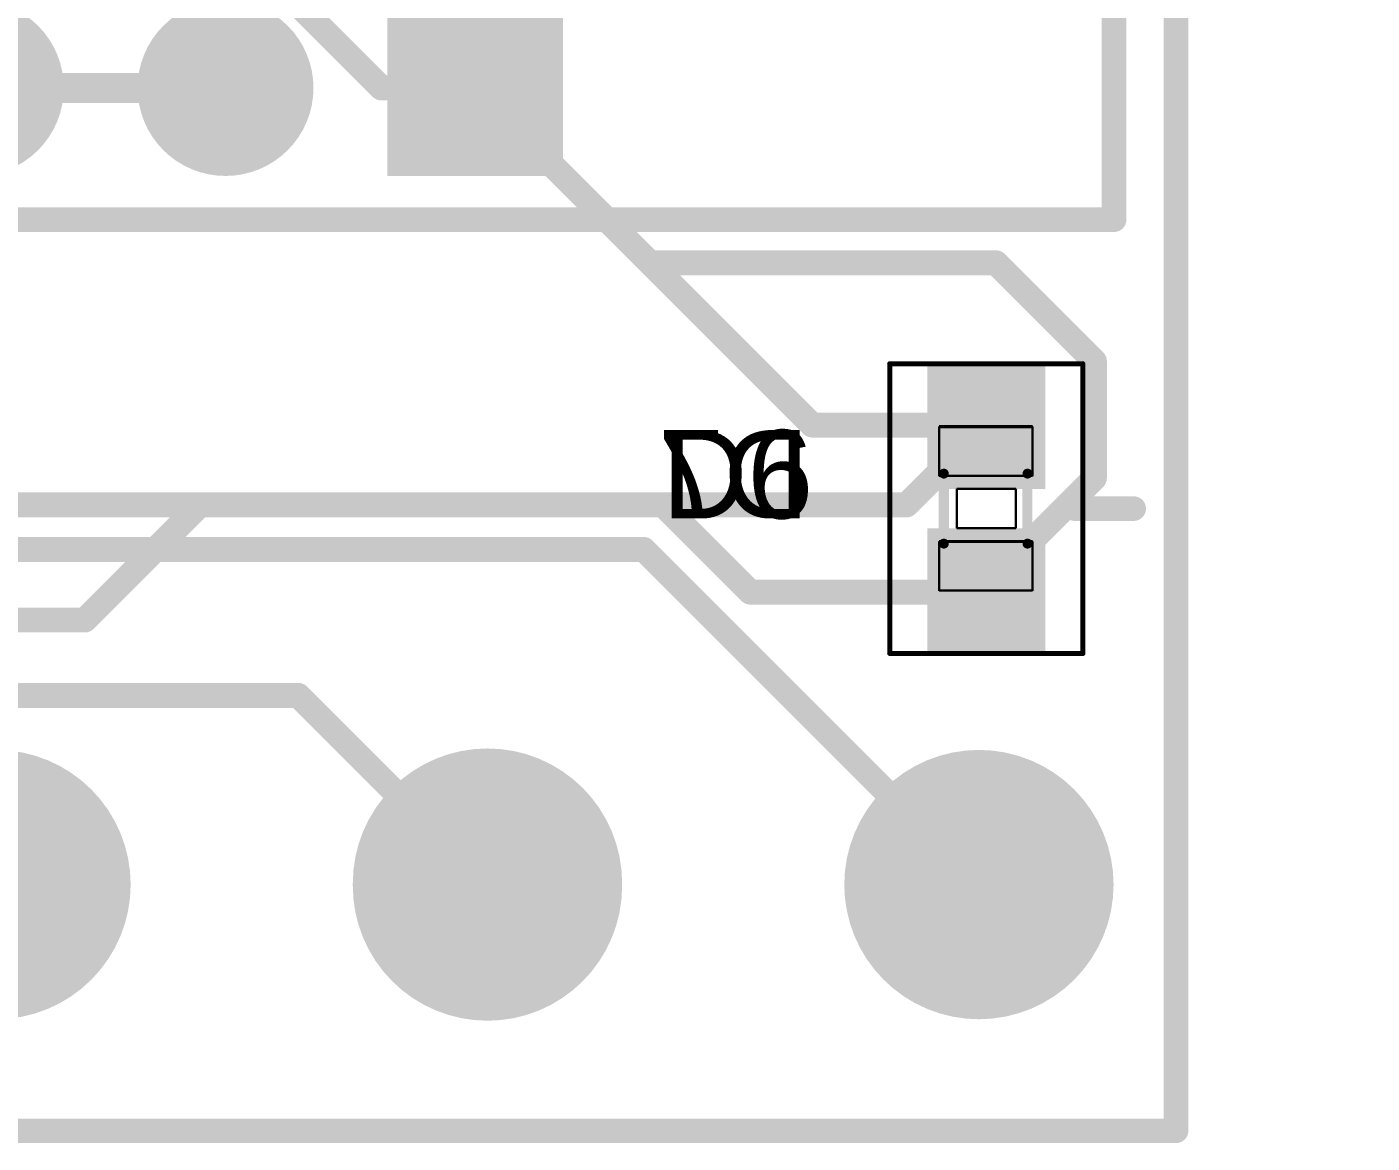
# Model space of a CAD drawing. Header units: millimetres. Extents: x 12 to 126, y 25 to 105.
# Drawn here: x 112.44 to 126.13, y 46.15 to 57.5 of the extents above; entities that cross this region are included whole.
import ezdxf

# ---------------------------------------------------------------- set-up
doc = ezdxf.new("R2010")
doc.units = ezdxf.units.MM
for name, color, linetype in [('BottomLayer', 5, 'Continuous'), ('BottomOverlay', 54, 'Continuous'), ('BottomPaste', 16, 'Continuous'), ('BottomSolder', 6, 'Continuous'), ('KeepOutLayer', 6, 'Continuous'), ('Mechanical13', 56, 'Continuous'), ('Mechanical15', 56, 'Continuous'), ('MultiLayer', 9, 'Continuous'), ('PadHoleLayer', 156, 'Continuous'), ('TopLayer', 1, 'Continuous'), ('TopOverlay', 2, 'Continuous'), ('TopPaste', 8, 'Continuous'), ('TopSolder', 216, 'Continuous')]:
    doc.layers.add(name, color=color, linetype=linetype)

# ---------------------------------------------------------------- blocks, each defined once
blk = doc.blocks.new('C_______P____3')
at = {"layer": 'BottomLayer', "const_width": 1.27}
for points in [[(-0.635, 0, 1), (0.635, 0, 1)], [(4.365, 0.015, 1), (5.635, 0.015, 1)], [(4.365, -0.015, 1), (5.635, -0.015, 1)], [(9.365, 0, 1), (10.635, 0, 1)], [(14.365, 0, 1), (15.635, 0, 1)]]:
    blk.add_lwpolyline(points, format="xyb", close=True, dxfattribs=at)
at = {"layer": 'BottomLayer', "const_width": 2.54}
blk.add_lwpolyline([(5, 0.015), (5, -0.015)], dxfattribs=at)
at = {"layer": 'BottomSolder', "const_width": 1.37}
for points in [[(-0.685, 0, 1), (0.685, 0, 1)], [(4.315, 0.015, 1), (5.685, 0.015, 1)], [(9.315, 0, 1), (10.685, 0, 1)], [(14.315, 0, 1), (15.685, 0, 1)], [(4.315, -0.015, 1), (5.685, -0.015, 1)]]:
    blk.add_lwpolyline(points, format="xyb", close=True, dxfattribs=at)
at = {"layer": 'BottomSolder', "const_width": 2.74}
blk.add_lwpolyline([(5, 0.015), (5, -0.015)], dxfattribs=at)
at = {"layer": 'MultiLayer', "const_width": 1.27}
for points in [[(-0.635, 0, 1), (0.635, 0, 1)], [(4.365, 0.015, 1), (5.635, 0.015, 1)], [(4.365, -0.015, 1), (5.635, -0.015, 1)], [(9.365, 0, 1), (10.635, 0, 1)], [(14.365, 0, 1), (15.635, 0, 1)]]:
    blk.add_lwpolyline(points, format="xyb", close=True, dxfattribs=at)
at = {"layer": 'MultiLayer', "const_width": 2.54}
blk.add_lwpolyline([(5, 0.015), (5, -0.015)], dxfattribs=at)
at = {"layer": 'PadHoleLayer', "const_width": 0.787}
for points in [[(-0.394, 0, 1), (0.394, 0, 1)], [(4.606, 0, 1), (5.394, 0, 1)], [(9.606, 0, 1), (10.394, 0, 1)], [(14.606, 0, 1), (15.394, 0, 1)]]:
    blk.add_lwpolyline(points, format="xyb", close=True, dxfattribs=at)
at = {"layer": 'TopLayer', "const_width": 1.27}
for points in [[(-0.635, 0, 1), (0.635, 0, 1)], [(4.365, 0.015, 1), (5.635, 0.015, 1)], [(4.365, -0.015, 1), (5.635, -0.015, 1)], [(9.365, 0, 1), (10.635, 0, 1)], [(14.365, 0, 1), (15.635, 0, 1)]]:
    blk.add_lwpolyline(points, format="xyb", close=True, dxfattribs=at)
at = {"layer": 'TopLayer', "const_width": 2.54}
blk.add_lwpolyline([(5, 0.015), (5, -0.015)], dxfattribs=at)
at = {"layer": 'TopSolder', "const_width": 1.37}
for points in [[(-0.685, 0, 1), (0.685, 0, 1)], [(4.315, 0.015, 1), (5.685, 0.015, 1)], [(9.315, 0, 1), (10.685, 0, 1)], [(14.315, 0, 1), (15.685, 0, 1)], [(4.315, -0.015, 1), (5.685, -0.015, 1)]]:
    blk.add_lwpolyline(points, format="xyb", close=True, dxfattribs=at)
at = {"layer": 'TopSolder', "const_width": 2.74}
blk.add_lwpolyline([(5, 0.015), (5, -0.015)], dxfattribs=at)
blk = doc.blocks.new('_0603_B_17')
at = {"layer": 'BottomLayer'}
for points in [[(-1.4, -0.5), (-0.3, -0.5), (-1.4, 0.5), (-0.3, 0.5)], [(0.3, -0.5), (1.4, -0.5), (0.3, 0.5), (1.4, 0.5)]]:
    blk.add_solid(points, dxfattribs=at)
at = {"layer": 'BottomPaste'}
for points in [[(-1.4, -0.5), (-0.3, -0.5), (-1.4, 0.5), (-0.3, 0.5)], [(0.3, -0.5), (1.4, -0.5), (0.3, 0.5), (1.4, 0.5)]]:
    blk.add_solid(points, dxfattribs=at)
at = {"layer": 'BottomSolder'}
for points in [[(-1.5, -0.6), (-0.2, -0.6), (-1.5, 0.6), (-0.2, 0.6)], [(0.2, -0.6), (1.5, -0.6), (0.2, 0.6), (1.5, 0.6)]]:
    blk.add_solid(points, dxfattribs=at)
at = {"layer": 'Mechanical13'}
for p, q in [((-0.838, 0.47), (-0.838, -0.48)), ((-0.338, 0.47), (-0.838, 0.47)), ((-0.838, 0.47), (-0.838, -0.48)), ((-0.338, 0.47), (-0.838, 0.47)), ((-0.338, -0.48), (-0.338, 0.47)), ((-0.338, -0.48), (-0.338, 0.47)), ((0.33, 0.47), (0.33, -0.48)), ((0.83, 0.47), (0.33, 0.47)), ((0.33, 0.47), (0.33, -0.48)), ((0.83, 0.47), (0.33, 0.47)), ((0.83, -0.48), (0.83, 0.47)), ((0.83, -0.48), (0.83, 0.47)), ((-0.2, 0.3), (-0.2, -0.3)), ((0.2, 0.3), (-0.2, 0.3)), ((-0.2, 0.3), (-0.2, -0.3)), ((0.2, 0.3), (-0.2, 0.3)), ((0.2, -0.3), (0.2, 0.3)), ((0.2, -0.3), (0.2, 0.3)), ((-0.2, -0.3), (0.2, -0.3)), ((-0.2, -0.3), (0.2, -0.3)), ((-0.838, -0.48), (-0.338, -0.48)), ((-0.838, -0.48), (-0.338, -0.48)), ((0.33, -0.48), (0.83, -0.48)), ((0.33, -0.48), (0.83, -0.48))]:
    blk.add_line(p, q, dxfattribs=at)
at = {"layer": 'Mechanical13', "const_width": 0.102}
for points in [[(0.356, 0.419), (-0.356, 0.419)], [(0.356, 0.419), (-0.356, 0.419)], [(0.356, -0.432), (-0.356, -0.432)], [(0.356, -0.432), (-0.356, -0.432)]]:
    blk.add_lwpolyline(points, dxfattribs=at)
at = {"layer": 'Mechanical13', "const_width": 0.0508}
for points in [[(-0.381, 0.419, 1), (-0.331, 0.419, 1)], [(-0.381, 0.419, 1), (-0.331, 0.419, 1)], [(0.331, 0.419, 1), (0.381, 0.419, 1)], [(0.331, 0.419, 1), (0.381, 0.419, 1)], [(-0.381, -0.432, 1), (-0.331, -0.432, 1)], [(-0.381, -0.432, 1), (-0.331, -0.432, 1)], [(0.331, -0.432, 1), (0.381, -0.432, 1)], [(0.331, -0.432, 1), (0.381, -0.432, 1)]]:
    blk.add_lwpolyline(points, format="xyb", close=True, dxfattribs=at)
at = {"layer": 'Mechanical15', "const_width": 0.0508}
for points in [[(-1.473, -0.983), (-1.473, 0.983)], [(1.473, 0.983), (-1.473, 0.983)], [(1.473, -0.983), (1.473, 0.983)], [(1.473, -0.983), (-1.473, -0.983)]]:
    blk.add_lwpolyline(points, dxfattribs=at)
at = {"layer": 'Mechanical15', "const_width": 0.0254}
for points in [[(-1.486, 0.983, 1), (-1.46, 0.983, 1)], [(-1.486, 0.983, 1), (-1.46, 0.983, 1)], [(1.46, 0.983, 1), (1.486, 0.983, 1)], [(1.46, 0.983, 1), (1.486, 0.983, 1)], [(-1.486, -0.983, 1), (-1.46, -0.983, 1)], [(-1.486, -0.983, 1), (-1.46, -0.983, 1)], [(1.46, -0.983, 1), (1.486, -0.983, 1)], [(1.46, -0.983, 1), (1.486, -0.983, 1)]]:
    blk.add_lwpolyline(points, format="xyb", close=True, dxfattribs=at)
blk = doc.blocks.new('_0603_18')
at = {"layer": 'Mechanical13'}
for p, q in [((-0.838, -0.47), (-0.838, 0.48)), ((-0.838, 0.48), (-0.338, 0.48)), ((-0.838, -0.47), (-0.838, 0.48)), ((-0.838, 0.48), (-0.338, 0.48)), ((-0.338, 0.48), (-0.338, -0.47)), ((-0.338, 0.48), (-0.338, -0.47)), ((0.33, -0.47), (0.33, 0.48)), ((0.33, 0.48), (0.83, 0.48)), ((0.33, -0.47), (0.33, 0.48)), ((0.33, 0.48), (0.83, 0.48)), ((0.83, 0.48), (0.83, -0.47)), ((0.83, 0.48), (0.83, -0.47)), ((-0.2, -0.3), (-0.2, 0.3)), ((-0.2, 0.3), (0.2, 0.3)), ((-0.2, -0.3), (-0.2, 0.3)), ((-0.2, 0.3), (0.2, 0.3)), ((0.2, 0.3), (0.2, -0.3)), ((0.2, 0.3), (0.2, -0.3)), ((0.2, -0.3), (-0.2, -0.3)), ((0.2, -0.3), (-0.2, -0.3)), ((-0.338, -0.47), (-0.838, -0.47)), ((-0.338, -0.47), (-0.838, -0.47)), ((0.83, -0.47), (0.33, -0.47)), ((0.83, -0.47), (0.33, -0.47))]:
    blk.add_line(p, q, dxfattribs=at)
at = {"layer": 'Mechanical13', "const_width": 0.102}
for points in [[(-0.356, 0.432), (0.356, 0.432)], [(-0.356, 0.432), (0.356, 0.432)], [(-0.356, -0.419), (0.356, -0.419)], [(-0.356, -0.419), (0.356, -0.419)]]:
    blk.add_lwpolyline(points, dxfattribs=at)
at = {"layer": 'Mechanical13', "const_width": 0.0508}
for points in [[(-0.381, 0.432, 1), (-0.331, 0.432, 1)], [(-0.381, 0.432, 1), (-0.331, 0.432, 1)], [(0.331, 0.432, 1), (0.381, 0.432, 1)], [(0.331, 0.432, 1), (0.381, 0.432, 1)], [(-0.381, -0.419, 1), (-0.331, -0.419, 1)], [(-0.381, -0.419, 1), (-0.331, -0.419, 1)], [(0.331, -0.419, 1), (0.381, -0.419, 1)], [(0.331, -0.419, 1), (0.381, -0.419, 1)]]:
    blk.add_lwpolyline(points, format="xyb", close=True, dxfattribs=at)
at = {"layer": 'Mechanical15', "const_width": 0.0508}
for points in [[(-1.473, 0.983), (-1.473, -0.983)], [(-1.473, 0.983), (1.473, 0.983)], [(1.473, 0.983), (1.473, -0.983)], [(-1.473, -0.983), (1.473, -0.983)]]:
    blk.add_lwpolyline(points, dxfattribs=at)
at = {"layer": 'Mechanical15', "const_width": 0.0254}
for points in [[(-1.486, 0.983, 1), (-1.46, 0.983, 1)], [(-1.486, 0.983, 1), (-1.46, 0.983, 1)], [(1.46, 0.983, 1), (1.486, 0.983, 1)], [(1.46, 0.983, 1), (1.486, 0.983, 1)], [(-1.486, -0.983, 1), (-1.46, -0.983, 1)], [(-1.486, -0.983, 1), (-1.46, -0.983, 1)], [(1.46, -0.983, 1), (1.486, -0.983, 1)], [(1.46, -0.983, 1), (1.486, -0.983, 1)]]:
    blk.add_lwpolyline(points, format="xyb", close=True, dxfattribs=at)
at = {"layer": 'TopLayer'}
for points in [[(-1.4, -0.5), (-0.3, -0.5), (-1.4, 0.5), (-0.3, 0.5)], [(0.3, -0.5), (1.4, -0.5), (0.3, 0.5), (1.4, 0.5)]]:
    blk.add_solid(points, dxfattribs=at)
at = {"layer": 'TopPaste'}
for points in [[(-1.4, -0.5), (-0.3, -0.5), (-1.4, 0.5), (-0.3, 0.5)], [(0.3, -0.5), (1.4, -0.5), (0.3, 0.5), (1.4, 0.5)]]:
    blk.add_solid(points, dxfattribs=at)
at = {"layer": 'TopSolder'}
for points in [[(-1.5, -0.6), (-0.2, -0.6), (-1.5, 0.6), (-0.2, 0.6)], [(0.2, -0.6), (1.5, -0.6), (0.2, 0.6), (1.5, 0.6)]]:
    blk.add_solid(points, dxfattribs=at)
blk = doc.blocks.new('___8_52')
at = {"layer": 'BottomLayer', "const_width": 0.795}
for points in [[(-0.397, 10.16, 1), (0.398, 10.16, 1)], [(19.923, 10.16, 1), (20.718, 10.16, 1)], [(-0.397, 7.62, 1), (0.398, 7.62, 1)], [(19.923, 7.62, 1), (20.718, 7.62, 1)], [(-0.397, 5.08, 1), (0.398, 5.08, 1)], [(19.923, 5.08, 1), (20.718, 5.08, 1)], [(-0.397, 2.54, 1), (0.398, 2.54, 1)], [(19.923, 2.54, 1), (20.718, 2.54, 1)], [(-0.397, 0, 1), (0.398, 0, 1)], [(19.923, 0, 1), (20.718, 0, 1)]]:
    blk.add_lwpolyline(points, format="xyb", close=True, dxfattribs=at)
at = {"layer": 'BottomLayer'}
for points in [[(-0.795, 11.905), (0.795, 11.905), (-0.795, 13.495), (0.795, 13.495)], [(19.525, 11.905), (21.115, 11.905), (19.525, 13.495), (21.115, 13.495)]]:
    blk.add_solid(points, dxfattribs=at)
at = {"layer": 'BottomSolder', "const_width": 0.895}
for points in [[(-0.447, 10.16, 1), (0.448, 10.16, 1)], [(19.873, 10.16, 1), (20.768, 10.16, 1)], [(-0.447, 7.62, 1), (0.448, 7.62, 1)], [(19.873, 7.62, 1), (20.768, 7.62, 1)], [(-0.447, 5.08, 1), (0.448, 5.08, 1)], [(19.873, 5.08, 1), (20.768, 5.08, 1)], [(-0.447, 2.54, 1), (0.448, 2.54, 1)], [(19.873, 2.54, 1), (20.768, 2.54, 1)], [(-0.447, 0, 1), (0.448, 0, 1)], [(19.873, 0, 1), (20.768, 0, 1)]]:
    blk.add_lwpolyline(points, format="xyb", close=True, dxfattribs=at)
at = {"layer": 'BottomSolder'}
for points in [[(-0.895, 11.805), (0.895, 11.805), (-0.895, 13.595), (0.895, 13.595)], [(19.425, 11.805), (21.215, 11.805), (19.425, 13.595), (21.215, 13.595)]]:
    blk.add_solid(points, dxfattribs=at)
at = {"layer": 'MultiLayer', "const_width": 0.795}
for points in [[(-0.397, 10.16, 1), (0.398, 10.16, 1)], [(19.923, 10.16, 1), (20.718, 10.16, 1)], [(-0.397, 7.62, 1), (0.398, 7.62, 1)], [(19.923, 7.62, 1), (20.718, 7.62, 1)], [(-0.397, 5.08, 1), (0.398, 5.08, 1)], [(19.923, 5.08, 1), (20.718, 5.08, 1)], [(-0.397, 2.54, 1), (0.398, 2.54, 1)], [(19.923, 2.54, 1), (20.718, 2.54, 1)], [(-0.397, 0, 1), (0.398, 0, 1)], [(19.923, 0, 1), (20.718, 0, 1)]]:
    blk.add_lwpolyline(points, format="xyb", close=True, dxfattribs=at)
at = {"layer": 'MultiLayer'}
for points in [[(-0.795, 11.905), (0.795, 11.905), (-0.795, 13.495), (0.795, 13.495)], [(19.525, 11.905), (21.115, 11.905), (19.525, 13.495), (21.115, 13.495)]]:
    blk.add_solid(points, dxfattribs=at)
at = {"layer": 'PadHoleLayer', "const_width": 0.51}
for points in [[(-0.255, 12.7, 1), (0.255, 12.7, 1)], [(20.065, 12.7, 1), (20.575, 12.7, 1)], [(-0.255, 10.16, 1), (0.255, 10.16, 1)], [(20.065, 10.16, 1), (20.575, 10.16, 1)], [(-0.255, 7.62, 1), (0.255, 7.62, 1)], [(20.065, 7.62, 1), (20.575, 7.62, 1)], [(-0.255, 5.08, 1), (0.255, 5.08, 1)], [(20.065, 5.08, 1), (20.575, 5.08, 1)], [(-0.255, 2.54, 1), (0.255, 2.54, 1)], [(20.065, 2.54, 1), (20.575, 2.54, 1)], [(-0.255, 0, 1), (0.255, 0, 1)], [(20.065, 0, 1), (20.575, 0, 1)]]:
    blk.add_lwpolyline(points, format="xyb", close=True, dxfattribs=at)
at = {"layer": 'TopLayer', "const_width": 0.795}
for points in [[(-0.397, 10.16, 1), (0.398, 10.16, 1)], [(19.923, 10.16, 1), (20.718, 10.16, 1)], [(-0.397, 7.62, 1), (0.398, 7.62, 1)], [(19.923, 7.62, 1), (20.718, 7.62, 1)], [(-0.397, 5.08, 1), (0.398, 5.08, 1)], [(19.923, 5.08, 1), (20.718, 5.08, 1)], [(-0.397, 2.54, 1), (0.398, 2.54, 1)], [(19.923, 2.54, 1), (20.718, 2.54, 1)], [(-0.397, 0, 1), (0.398, 0, 1)], [(19.923, 0, 1), (20.718, 0, 1)]]:
    blk.add_lwpolyline(points, format="xyb", close=True, dxfattribs=at)
at = {"layer": 'TopLayer'}
for points in [[(-0.795, 11.905), (0.795, 11.905), (-0.795, 13.495), (0.795, 13.495)], [(19.525, 11.905), (21.115, 11.905), (19.525, 13.495), (21.115, 13.495)]]:
    blk.add_solid(points, dxfattribs=at)
at = {"layer": 'TopOverlay', "const_width": 0.25}
for points in [[(18.21, 21.7), (2.11, 21.7)], [(2.11, 19.2), (2.11, 21.6)], [(18.21, 19.2), (18.21, 21.6)], [(2.11, 19.2), (-1.34, 19.2)], [(-1.34, -5.8), (-1.34, 19.2)], [(2.11, 19.2), (2.05, 19.2)], [(18.21, 19.2), (2.11, 19.2)], [(2.11, -5.8), (2.11, 19.2)], [(18.21, -5.8), (18.21, 19.2)], [(21.66, 19.2), (18.21, 19.2)], [(21.66, -5.8), (21.66, 19.2)], [(10.16, 16.13), (10.16, 18.06)], [(11.08, 17.1), (9.23, 17.1)], [(10.8, -5.8), (-1.34, -5.8)], [(21.66, -5.8), (10.8, -5.8)]]:
    blk.add_lwpolyline(points, dxfattribs=at)
at = {"layer": 'TopOverlay', "const_width": 0.125}
for points in [[(2.047, 21.7, 1), (2.172, 21.7, 1)], [(18.147, 21.7, 1), (18.272, 21.7, 1)], [(2.047, 21.6, 1), (2.172, 21.6, 1)], [(18.147, 21.6, 1), (18.272, 21.6, 1)], [(-1.402, 19.2, 1), (-1.278, 19.2, 1)], [(-1.402, 19.2, 1), (-1.278, 19.2, 1)], [(1.987, 19.2, 1), (2.112, 19.2, 1)], [(2.047, 19.2, 1), (2.172, 19.2, 1)], [(2.047, 19.2, 1), (2.172, 19.2, 1)], [(2.047, 19.2, 1), (2.172, 19.2, 1)], [(2.047, 19.2, 1), (2.172, 19.2, 1)], [(2.047, 19.2, 1), (2.172, 19.2, 1)], [(18.147, 19.2, 1), (18.272, 19.2, 1)], [(18.147, 19.2, 1), (18.272, 19.2, 1)], [(18.147, 19.2, 1), (18.272, 19.2, 1)], [(18.147, 19.2, 1), (18.272, 19.2, 1)], [(21.598, 19.2, 1), (21.723, 19.2, 1)], [(21.598, 19.2, 1), (21.723, 19.2, 1)], [(10.098, 18.06, 1), (10.223, 18.06, 1)], [(9.168, 17.1, 1), (9.293, 17.1, 1)], [(11.017, 17.1, 1), (11.142, 17.1, 1)], [(10.098, 16.13, 1), (10.223, 16.13, 1)], [(-1.402, -5.8, 1), (-1.278, -5.8, 1)], [(-1.402, -5.8, 1), (-1.278, -5.8, 1)], [(2.047, -5.8, 1), (2.172, -5.8, 1)], [(10.737, -5.8, 1), (10.862, -5.8, 1)], [(10.737, -5.8, 1), (10.862, -5.8, 1)], [(18.147, -5.8, 1), (18.272, -5.8, 1)], [(21.598, -5.8, 1), (21.723, -5.8, 1)], [(21.598, -5.8, 1), (21.723, -5.8, 1)]]:
    blk.add_lwpolyline(points, format="xyb", close=True, dxfattribs=at)
at = {"layer": 'TopSolder', "const_width": 0.895}
for points in [[(-0.447, 10.16, 1), (0.448, 10.16, 1)], [(19.873, 10.16, 1), (20.768, 10.16, 1)], [(-0.447, 7.62, 1), (0.448, 7.62, 1)], [(19.873, 7.62, 1), (20.768, 7.62, 1)], [(-0.447, 5.08, 1), (0.448, 5.08, 1)], [(19.873, 5.08, 1), (20.768, 5.08, 1)], [(-0.447, 2.54, 1), (0.448, 2.54, 1)], [(19.873, 2.54, 1), (20.768, 2.54, 1)], [(-0.447, 0, 1), (0.448, 0, 1)], [(19.873, 0, 1), (20.768, 0, 1)]]:
    blk.add_lwpolyline(points, format="xyb", close=True, dxfattribs=at)
at = {"layer": 'TopSolder'}
for points in [[(-0.895, 11.805), (0.895, 11.805), (-0.895, 13.595), (0.895, 13.595)], [(19.425, 11.805), (21.215, 11.805), (19.425, 13.595), (21.215, 13.595)]]:
    blk.add_solid(points, dxfattribs=at)

msp = doc.modelspace()

# ---------------------------------------------------------------- linework, layer by layer
at = {"layer": 'BottomLayer', "const_width": 0.254}
for points in [[(114.925, 58.002), (116.047, 56.88)], [(116.047, 56.88), (117, 56.88)], [(117, 56.88), (118.78, 55.1)], [(118.78, 55.1), (122.3, 55.1)], [(122.3, 55.1), (123.3, 54.1)], [(123.3, 52.911), (123.3, 54.1)], [(121.388, 52.638), (122.2, 53.45)], [(122.2, 51.811), (123.3, 52.911)], [(113.029, 51.467), (114.2, 52.638)], [(114.2, 52.638), (121.388, 52.638)], [(122.2, 51.75), (122.2, 51.811)], [(102.133, 51.467), (113.029, 51.467)]]:
    msp.add_lwpolyline(points, dxfattribs=at)
at = {"layer": 'BottomLayer', "const_width": 0.127}
for points in [[(115.983, 56.88, 1), (116.11, 56.88, 1)], [(115.983, 56.88, 1), (116.11, 56.88, 1)], [(116.936, 56.88, 1), (117.063, 56.88, 1)], [(116.936, 56.88, 1), (117.063, 56.88, 1)], [(118.716, 55.1, 1), (118.843, 55.1, 1)], [(118.716, 55.1, 1), (118.843, 55.1, 1)], [(122.236, 55.1, 1), (122.363, 55.1, 1)], [(122.236, 55.1, 1), (122.363, 55.1, 1)], [(123.236, 54.1, 1), (123.363, 54.1, 1)], [(123.236, 54.1, 1), (123.363, 54.1, 1)], [(122.137, 53.45, 1), (122.264, 53.45, 1)], [(123.236, 52.911, 1), (123.363, 52.911, 1)], [(123.236, 52.911, 1), (123.363, 52.911, 1)], [(114.137, 52.638, 1), (114.264, 52.638, 1)], [(114.137, 52.638, 1), (114.264, 52.638, 1)], [(121.325, 52.638, 1), (121.452, 52.638, 1)], [(121.325, 52.638, 1), (121.452, 52.638, 1)], [(122.137, 51.811, 1), (122.264, 51.811, 1)], [(122.137, 51.811, 1), (122.264, 51.811, 1)], [(122.137, 51.75, 1), (122.264, 51.75, 1)], [(112.965, 51.467, 1), (113.092, 51.467, 1)], [(112.965, 51.467, 1), (113.092, 51.467, 1)]]:
    msp.add_lwpolyline(points, format="xyb", close=True, dxfattribs=at)
at = {"layer": 'BottomOverlay', "const_width": 0.25}
msp.add_lwpolyline([(123.1, 52.6), (123.7, 52.6)], dxfattribs=at)
at = {"layer": 'BottomOverlay', "const_width": 0.125}
for points in [[(123.037, 52.6, 1), (123.162, 52.6, 1)], [(123.637, 52.6, 1), (123.762, 52.6, 1)]]:
    msp.add_lwpolyline(points, format="xyb", close=True, dxfattribs=at)
at = {"layer": 'KeepOutLayer', "const_width": 0.25}
for points in [[(124.13, 46.27), (124.13, 83.27)], [(109.63, 46.27), (124.13, 46.27)]]:
    msp.add_lwpolyline(points, dxfattribs=at)
at = {"layer": 'KeepOutLayer', "const_width": 0.125}
msp.add_lwpolyline([(124.068, 46.27, 1), (124.193, 46.27, 1)], format="xyb", close=True, dxfattribs=at)
msp.add_lwpolyline([(124.068, 46.27, 1), (124.193, 46.27, 1)], format="xyb", close=True, dxfattribs=at)
at = {"layer": 'TopLayer'}
for points, const_width in [([(111.92, 56.88), (114.46, 56.88)], 0.305), ([(117, 56.88), (120.43, 53.45)], 0.254), ([(120.43, 53.45), (122.2, 53.45)], 0.254), ([(107.354, 52.638), (118.912, 52.638)], 0.254), ([(118.912, 52.638), (119.8, 51.75)], 0.254), ([(107.166, 52.184), (118.716, 52.184)], 0.254), ([(118.716, 52.184), (122.125, 48.775)], 0.254), ([(119.8, 51.75), (122.2, 51.75)], 0.254), ([(106.492, 50.7), (115.2, 50.7)], 0.254), ([(115.2, 50.7), (117.125, 48.775)], 0.254)]:
    msp.add_lwpolyline(points, dxfattribs=dict(at, const_width=const_width))
for points, const_width in [([(114.384, 56.88, 1), (114.536, 56.88, 1)], 0.152), ([(116.936, 56.88, 1), (117.063, 56.88, 1)], 0.127), ([(120.366, 53.45, 1), (120.493, 53.45, 1)], 0.127), ([(120.366, 53.45, 1), (120.493, 53.45, 1)], 0.127), ([(122.137, 53.45, 1), (122.264, 53.45, 1)], 0.127), ([(118.849, 52.638, 1), (118.976, 52.638, 1)], 0.127), ([(118.849, 52.638, 1), (118.976, 52.638, 1)], 0.127), ([(118.652, 52.184, 1), (118.779, 52.184, 1)], 0.127), ([(118.652, 52.184, 1), (118.779, 52.184, 1)], 0.127), ([(119.736, 51.75, 1), (119.863, 51.75, 1)], 0.127), ([(119.736, 51.75, 1), (119.863, 51.75, 1)], 0.127), ([(122.137, 51.75, 1), (122.264, 51.75, 1)], 0.127), ([(115.136, 50.7, 1), (115.263, 50.7, 1)], 0.127), ([(115.136, 50.7, 1), (115.263, 50.7, 1)], 0.127), ([(117.061, 48.775, 1), (117.188, 48.775, 1)], 0.127), ([(122.061, 48.775, 1), (122.188, 48.775, 1)], 0.127)]:
    msp.add_lwpolyline(points, format="xyb", close=True, dxfattribs=dict(at, const_width=const_width))
at = {"layer": 'TopOverlay', "const_width": 0.25}
msp.add_lwpolyline([(123.1, 52.6), (123.7, 52.6)], dxfattribs=at)
at = {"layer": 'TopOverlay', "const_width": 0.125}
for points in [[(123.037, 52.6, 1), (123.162, 52.6, 1)], [(123.637, 52.6, 1), (123.762, 52.6, 1)]]:
    msp.add_lwpolyline(points, format="xyb", close=True, dxfattribs=at)

# ---------------------------------------------------------------- block references
for name, p, rotation in [('___8_52', (104.3, 77.2), 270), ('_0603_B_17', (122.2, 52.6), 270), ('_0603_18', (122.2, 52.6), 90), ('C_______P____3', (122.125, 48.775), 180)]:
    msp.add_blockref(name, p, dxfattribs=dict(rotation=rotation))

# ---------------------------------------------------------------- texts
at = {"layer": 'BottomOverlay', "text_generation_flag": 2}
msp.add_text('D7', height=0.9, dxfattribs=at).set_placement((120.4, 52.5))
at = {"layer": 'TopOverlay'}
msp.add_text('D6', height=0.9, dxfattribs=at).set_placement((118.9, 52.5))

doc.saveas('drawing.dxf')
